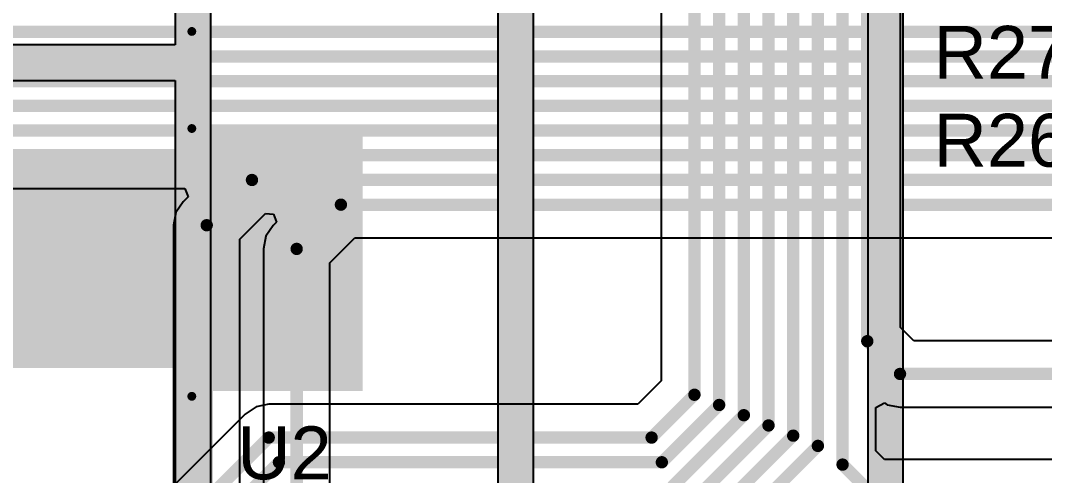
# Model space of a CAD drawing. Header units: inches. Extents: x -0.14 to 3.84, y -0.14 to 3.05.
# Drawn here: x 1.188 to 1.769, y 1.248 to 1.507 of the extents above; entities that cross this region are included whole.
import ezdxf

# ---------------------------------------------------------------- set-up
doc = ezdxf.new("R2010")
doc.units = ezdxf.units.IN
doc.header["$MEASUREMENT"] = 0
for name, color, linetype in [('Bottom Layer', 5, 'Continuous'), ('Bottom Solder', 6, 'Continuous'), ('Power Layer', 16, 'Continuous'), ('Top Layer', 1, 'Continuous'), ('Top Overlay', 2, 'Continuous'), ('Top Paste', 8, 'Continuous'), ('Top Solder', 216, 'Continuous'), ('Via Holes', 16, 'Continuous')]:
    doc.layers.add(name, color=color, linetype=linetype)
doc.styles.add('Arial', font='', dxfattribs={"height": 0.2})
doc.styles.get('Arial').set_extended_font_data('Arial')

# ---------------------------------------------------------------- blocks, each defined once
blk = doc.blocks.new('SOT_223_6__29')
at = {"layer": 'Top Layer'}
for points in [[(-0.0689, 0.16535), (0.0689, 0.16535), (0.0689, 0.07874), (-0.0689, 0.07874)], [(-0.11083, -0.07972), (-0.08917, -0.07972), (-0.08917, -0.16437), (-0.11083, -0.16437)], [(-0.06083, -0.07972), (-0.03917, -0.07972), (-0.03917, -0.16437), (-0.06083, -0.16437)], [(-0.01083, -0.07972), (0.01083, -0.07972), (0.01083, -0.16437), (-0.01083, -0.16437)], [(0.03917, -0.07972), (0.06083, -0.07972), (0.06083, -0.16437), (0.03917, -0.16437)], [(0.08917, -0.07972), (0.11083, -0.07972), (0.11083, -0.16437), (0.08917, -0.16437)]]:
    blk.add_hatch(color=1, dxfattribs=at).paths.add_polyline_path(points)
at = {"layer": 'Top Paste'}
for points in [[(-0.0689, 0.16535), (0.0689, 0.16535), (0.0689, 0.07874), (-0.0689, 0.07874)], [(-0.11083, -0.07972), (-0.08917, -0.07972), (-0.08917, -0.16437), (-0.11083, -0.16437)], [(-0.06083, -0.07972), (-0.03917, -0.07972), (-0.03917, -0.16437), (-0.06083, -0.16437)], [(-0.01083, -0.07972), (0.01083, -0.07972), (0.01083, -0.16437), (-0.01083, -0.16437)], [(0.03917, -0.07972), (0.06083, -0.07972), (0.06083, -0.16437), (0.03917, -0.16437)], [(0.08917, -0.07972), (0.11083, -0.07972), (0.11083, -0.16437), (0.08917, -0.16437)]]:
    blk.add_hatch(color=8, dxfattribs=at).paths.add_polyline_path(points)
at = {"layer": 'Top Solder'}
for points in [[(-0.0729, 0.16935), (0.0729, 0.16935), (0.0729, 0.07474), (-0.0729, 0.07474)], [(-0.11483, -0.07572), (-0.08517, -0.07572), (-0.08517, -0.16837), (-0.11483, -0.16837)], [(-0.06483, -0.07572), (-0.03517, -0.07572), (-0.03517, -0.16837), (-0.06483, -0.16837)], [(-0.01483, -0.07572), (0.01483, -0.07572), (0.01483, -0.16837), (-0.01483, -0.16837)], [(0.03517, -0.07572), (0.06483, -0.07572), (0.06483, -0.16837), (0.03517, -0.16837)], [(0.08517, -0.07572), (0.11483, -0.07572), (0.11483, -0.16837), (0.08517, -0.16837)]]:
    blk.add_hatch(color=216, dxfattribs=at).paths.add_polyline_path(points)
at = {"layer": 'Top Overlay'}
for points in [[(-0.131, -0.07374, 0.005, 0.005, 0), (-0.131, 0.07243, 0.005, 0.005, 0)], [(-0.07594, 0.07243, 0.005, 0.005, 0), (-0.131, 0.07243, 0.005, 0.005, 0)], [(0.131, 0.07243, 0.005, 0.005, 0), (0.07593, 0.07243, 0.005, 0.005, 0)], [(0.131, -0.07374, 0.005, 0.005, 0), (0.131, 0.07243, 0.005, 0.005, 0)], [(-0.11776, -0.07374, 0.005, 0.005, 0), (-0.131, -0.07374, 0.005, 0.005, 0)], [(0.131, -0.07374, 0.005, 0.005, 0), (0.11776, -0.07374, 0.005, 0.005, 0)], [(-0.10376, -0.17767, 0.00787, 0.00787, 0), (-0.09876, -0.17267, 0.00787, 0.00787, 0)], [(-0.09376, -0.17767, 0.00787, 0.00787, 0), (-0.10376, -0.17767, 0.00787, 0.00787, 0)], [(-0.09376, -0.17767, 0.00787, 0.00787, 0), (-0.09876, -0.17267, 0.00787, 0.00787, 0)]]:
    blk.add_lwpolyline(points, format="xyseb", dxfattribs=at)
for points in [[(-0.13225, 0.07243, 0.0025, 0.0025, 1), (-0.12975, 0.07243, 0.0025, 0.0025, 1)], [(-0.13225, 0.07243, 0.0025, 0.0025, 1), (-0.12975, 0.07243, 0.0025, 0.0025, 1)], [(-0.07719, 0.07243, 0.0025, 0.0025, 1), (-0.07469, 0.07243, 0.0025, 0.0025, 1)], [(0.07468, 0.07243, 0.0025, 0.0025, 1), (0.07718, 0.07243, 0.0025, 0.0025, 1)], [(0.12975, 0.07243, 0.0025, 0.0025, 1), (0.13225, 0.07243, 0.0025, 0.0025, 1)], [(0.12975, 0.07243, 0.0025, 0.0025, 1), (0.13225, 0.07243, 0.0025, 0.0025, 1)], [(-0.13225, -0.07374, 0.0025, 0.0025, 1), (-0.12975, -0.07374, 0.0025, 0.0025, 1)], [(-0.13225, -0.07374, 0.0025, 0.0025, 1), (-0.12975, -0.07374, 0.0025, 0.0025, 1)], [(-0.11901, -0.07374, 0.0025, 0.0025, 1), (-0.11651, -0.07374, 0.0025, 0.0025, 1)], [(0.11651, -0.07374, 0.0025, 0.0025, 1), (0.11901, -0.07374, 0.0025, 0.0025, 1)], [(0.12975, -0.07374, 0.0025, 0.0025, 1), (0.13225, -0.07374, 0.0025, 0.0025, 1)], [(0.12975, -0.07374, 0.0025, 0.0025, 1), (0.13225, -0.07374, 0.0025, 0.0025, 1)], [(-0.10573, -0.17767, 0.00394, 0.00394, 1), (-0.10179, -0.17767, 0.00394, 0.00394, 1)], [(-0.10573, -0.17767, 0.00394, 0.00394, 1), (-0.10179, -0.17767, 0.00394, 0.00394, 1)], [(-0.10073, -0.17267, 0.00394, 0.00394, 1), (-0.09679, -0.17267, 0.00394, 0.00394, 1)], [(-0.10073, -0.17267, 0.00394, 0.00394, 1), (-0.09679, -0.17267, 0.00394, 0.00394, 1)], [(-0.09573, -0.17767, 0.00394, 0.00394, 1), (-0.09179, -0.17767, 0.00394, 0.00394, 1)], [(-0.09573, -0.17767, 0.00394, 0.00394, 1), (-0.09179, -0.17767, 0.00394, 0.00394, 1)]]:
    blk.add_lwpolyline(points, format="xyseb", close=True, dxfattribs=at)

msp = doc.modelspace()

# ---------------------------------------------------------------- hatches: boundary and pattern name
at = {"layer": 'Bottom Layer'}
h = msp.add_hatch(color=5, dxfattribs=at)
edge = h.paths.add_edge_path()
edge.add_arc((1.209, 1.388), 0.01181, 0, 360)
h = msp.add_hatch(color=5, dxfattribs=at)
edge = h.paths.add_edge_path()
edge.add_arc((1.248, 1.388), 0.01181, 0, 360)
h = msp.add_hatch(color=5, dxfattribs=at)
edge = h.paths.add_edge_path()
edge.add_arc((1.209, 1.348), 0.01181, 0, 360)
h = msp.add_hatch(color=5, dxfattribs=at)
edge = h.paths.add_edge_path()
edge.add_arc((1.248, 1.348), 0.01181, 0, 360)
at = {"layer": 'Bottom Solder'}
h = msp.add_hatch(color=6, dxfattribs=at)
edge = h.paths.add_edge_path()
edge.add_arc((1.209, 1.388), 0.01581, 0, 360)
h = msp.add_hatch(color=6, dxfattribs=at)
edge = h.paths.add_edge_path()
edge.add_arc((1.248, 1.388), 0.01581, 0, 360)
h = msp.add_hatch(color=6, dxfattribs=at)
edge = h.paths.add_edge_path()
edge.add_arc((1.209, 1.348), 0.01581, 0, 360)
h = msp.add_hatch(color=6, dxfattribs=at)
edge = h.paths.add_edge_path()
edge.add_arc((1.248, 1.348), 0.01581, 0, 360)
at = {"layer": 'Power Layer'}
h = msp.add_hatch(color=16, dxfattribs=at)
edge = h.paths.add_edge_path()
edge.add_arc((1.209, 1.388), 0.02591, 0, 360)
h = msp.add_hatch(color=16, dxfattribs=at)
edge = h.paths.add_edge_path()
edge.add_arc((1.248, 1.388), 0.02591, 0, 360)
h = msp.add_hatch(color=16, dxfattribs=at)
edge = h.paths.add_edge_path()
edge.add_arc((1.209, 1.348), 0.02591, 0, 360)
h = msp.add_hatch(color=16, dxfattribs=at)
edge = h.paths.add_edge_path()
edge.add_arc((1.248, 1.348), 0.02591, 0, 360)
at = {"layer": 'Top Layer'}
for points in [[(1.16229, 1.30944), (1.33492, 1.30944), (1.33492, 1.42901), (1.16229, 1.42901)], [(1.09082, 1.35851), (1.256, 1.35851), (1.256, 1.38016), (1.09082, 1.38016)]]:
    msp.add_hatch(color=1, dxfattribs=at).paths.add_polyline_path(points)
h = msp.add_hatch(color=1, dxfattribs=at)
edge = h.paths.add_edge_path()
edge.add_arc((1.209, 1.388), 0.01181, 0, 360)
h = msp.add_hatch(color=1, dxfattribs=at)
edge = h.paths.add_edge_path()
edge.add_arc((1.248, 1.388), 0.01181, 0, 360)
h = msp.add_hatch(color=1, dxfattribs=at)
edge = h.paths.add_edge_path()
edge.add_arc((1.209, 1.348), 0.01181, 0, 360)
h = msp.add_hatch(color=1, dxfattribs=at)
edge = h.paths.add_edge_path()
edge.add_arc((1.248, 1.348), 0.01181, 0, 360)
at = {"layer": 'Top Solder'}
h = msp.add_hatch(color=216, dxfattribs=at)
edge = h.paths.add_edge_path()
edge.add_arc((1.209, 1.388), 0.01581, 0, 360)
h = msp.add_hatch(color=216, dxfattribs=at)
edge = h.paths.add_edge_path()
edge.add_arc((1.248, 1.388), 0.01581, 0, 360)
h = msp.add_hatch(color=216, dxfattribs=at)
edge = h.paths.add_edge_path()
edge.add_arc((1.209, 1.348), 0.01581, 0, 360)
h = msp.add_hatch(color=216, dxfattribs=at)
edge = h.paths.add_edge_path()
edge.add_arc((1.248, 1.348), 0.01581, 0, 360)
at = {"layer": 'Via Holes'}
h = msp.add_hatch(color=7, dxfattribs=at)
edge = h.paths.add_edge_path()
edge.add_arc((1.209, 1.388), 0.00591, 0, 360)
h = msp.add_hatch(color=7, dxfattribs=at)
edge = h.paths.add_edge_path()
edge.add_arc((1.248, 1.388), 0.00591, 0, 360)
h = msp.add_hatch(color=7, dxfattribs=at)
edge = h.paths.add_edge_path()
edge.add_arc((1.209, 1.348), 0.00591, 0, 360)
h = msp.add_hatch(color=7, dxfattribs=at)
edge = h.paths.add_edge_path()
edge.add_arc((1.248, 1.348), 0.00591, 0, 360)

# ---------------------------------------------------------------- linework, layer by layer
at = {"layer": 'Bottom Layer'}
for p, q in [((1.17024, 1.41122), (1.28133, 1.41122)), ((1.28133, 1.41122), (1.28325, 1.40661)), ((1.28325, 1.40661), (1.28041, 1.40377)), ((1.28041, 1.40377), (1.27632, 1.39765)), ((1.27632, 1.39765), (1.27489, 1.39043)), ((1.31261, 1.38262), (1.32715, 1.39715)), ((1.32715, 1.39715), (1.33155, 1.39672)), ((1.33155, 1.39672), (1.33333, 1.39226)), ((1.27489, 1.39043), (1.27489, 0.58988)), ((1.33141, 1.39034), (1.32732, 1.38422)), ((1.33333, 1.39226), (1.33141, 1.39034)), ((1.31261, 0.58988), (1.31261, 1.38262)), ((1.32732, 1.38422), (1.32589, 1.377)), ((1.36361, 1.36919), (1.37765, 1.38322)), ((1.37765, 1.38322), (1.78106, 1.38322)), ((1.32589, 1.377), (1.32589, 0.5897)), ((1.36361, 0.5897), (1.36361, 1.36919))]:
    msp.add_line(p, q, dxfattribs=at)
for points in [[(1.13343, 1.50009, 0.007, 0.007, 0), (1.83011, 1.50009, 0.007, 0.007, 0)], [(1.13923, 1.48609, 0.007, 0.007, 0), (1.82432, 1.48609, 0.007, 0.007, 0)], [(1.14503, 1.47209, 0.007, 0.007, 0), (1.81852, 1.47209, 0.007, 0.007, 0)], [(1.15083, 1.45809, 0.007, 0.007, 0), (1.81272, 1.45809, 0.007, 0.007, 0)], [(1.15663, 1.44409, 0.007, 0.007, 0), (1.80692, 1.44409, 0.007, 0.007, 0)], [(1.16243, 1.43009, 0.007, 0.007, 0), (1.80112, 1.43009, 0.007, 0.007, 0)], [(1.29375, 1.39043, 0.007, 0.007, 0), (1.31941, 1.41609, 0.007, 0.007, 0)], [(1.31941, 1.41609, 0.007, 0.007, 0), (1.79467, 1.41609, 0.007, 0.007, 0)], [(1.34475, 1.377, 0.007, 0.007, 0), (1.36984, 1.40209, 0.007, 0.007, 0)], [(1.36984, 1.40209, 0.007, 0.007, 0), (1.78887, 1.40209, 0.007, 0.007, 0)], [(1.29375, 0.57083, 0.007, 0.007, 0), (1.29375, 1.39043, 0.007, 0.007, 0)], [(1.34475, 0.57065, 0.007, 0.007, 0), (1.34475, 1.377, 0.007, 0.007, 0)]]:
    msp.add_lwpolyline(points, format="xyseb", dxfattribs=at)
for points in [[(1.31766, 1.41609, 0.0035, 0.0035, 1), (1.32116, 1.41609, 0.0035, 0.0035, 1)], [(1.31766, 1.41609, 0.0035, 0.0035, 1), (1.32116, 1.41609, 0.0035, 0.0035, 1)], [(1.36809, 1.40209, 0.0035, 0.0035, 1), (1.37159, 1.40209, 0.0035, 0.0035, 1)], [(1.36809, 1.40209, 0.0035, 0.0035, 1), (1.37159, 1.40209, 0.0035, 0.0035, 1)], [(1.292, 1.39043, 0.0035, 0.0035, 1), (1.2955, 1.39043, 0.0035, 0.0035, 1)], [(1.292, 1.39043, 0.0035, 0.0035, 1), (1.2955, 1.39043, 0.0035, 0.0035, 1)], [(1.343, 1.377, 0.0035, 0.0035, 1), (1.3465, 1.377, 0.0035, 0.0035, 1)], [(1.343, 1.377, 0.0035, 0.0035, 1), (1.3465, 1.377, 0.0035, 0.0035, 1)]]:
    msp.add_lwpolyline(points, format="xyseb", close=True, dxfattribs=at)
at = {"layer": 'Power Layer'}
for p, q in [((1.68874, 1.19718), (1.68874, 2.12279)), ((1.66857, 2.11861), (1.66857, 1.193)), ((1.27591, 1.97715), (1.27591, 1.49272)), ((1.479, 1.00429), (1.479, 1.97618)), ((1.29609, 1.50247), (1.29609, 1.97297)), ((1.45883, 1.972), (1.45883, 1.00266)), ((1.29609, 1.48263), (1.29609, 1.50247)), ((1.29609, 1.50247), (1.29609, 1.50247)), ((1.27591, 1.49272), (1.14334, 1.49272)), ((1.29609, 0.67531), (1.29609, 1.48263)), ((1.29609, 1.48263), (1.29609, 1.48263)), ((1.14752, 1.47255), (1.27591, 1.47255)), ((1.27591, 1.47255), (1.27591, 0.6812))]:
    msp.add_line(p, q, dxfattribs=at)
for points in [[(1.67865, 1.193, 0.02, 0.02, 0), (1.67865, 2.12279, 0.02, 0.02, 0)], [(1.286, 0.67531, 0.02, 0.02, 0), (1.286, 1.97715, 0.02, 0.02, 0)], [(1.46891, 0.49104, 0.02, 0.02, 0), (1.46891, 1.97618, 0.02, 0.02, 0)], [(1.286, 1.48263, 0.02, 0.02, 0), (1.286, 1.50247, 0.02, 0.02, 0)], [(1.14334, 1.48263, 0.02, 0.02, 0), (1.286, 1.48263, 0.02, 0.02, 0)]]:
    msp.add_lwpolyline(points, format="xyseb", dxfattribs=at)
for points in [[(1.281, 1.50247, 0.01, 0.01, 1), (1.291, 1.50247, 0.01, 0.01, 1)], [(1.281, 1.48263, 0.01, 0.01, 1), (1.291, 1.48263, 0.01, 0.01, 1)], [(1.281, 1.48263, 0.01, 0.01, 1), (1.291, 1.48263, 0.01, 0.01, 1)]]:
    msp.add_lwpolyline(points, format="xyseb", close=True, dxfattribs=at)
at = {"layer": 'Top Layer'}
for p, q in [((1.55145, 1.90384), (1.55145, 1.3021)), ((1.68717, 1.33247), (1.68717, 1.7204)), ((1.6947, 1.32495), (1.68717, 1.33247)), ((1.80288, 1.32495), (1.6947, 1.32495)), ((1.55145, 1.3021), (1.53821, 1.28886)), ((1.67317, 1.28698), (1.67817, 1.28966)), ((1.67817, 1.28966), (1.67967, 1.28866)), ((1.31558, 1.28334), (1.25777, 1.22553)), ((1.3217, 1.28743), (1.31558, 1.28334)), ((1.32891, 1.28886), (1.3217, 1.28743)), ((1.53821, 1.28886), (1.32891, 1.28886)), ((1.67317, 1.26249), (1.67317, 1.28698)), ((1.67967, 1.28866), (1.68688, 1.28723)), ((1.68688, 1.28723), (1.80288, 1.28723)), ((1.6781, 1.25757), (1.67317, 1.26249)), ((1.90736, 1.25757), (1.6781, 1.25757))]:
    msp.add_line(p, q, dxfattribs=at)
for points in [[(1.57031, 1.29429, 0.007, 0.007, 0), (1.57031, 1.90384, 0.007, 0.007, 0)], [(1.58431, 1.28849, 0.007, 0.007, 0), (1.58431, 1.89804, 0.007, 0.007, 0)], [(1.59831, 1.28269, 0.007, 0.007, 0), (1.59831, 1.89224, 0.007, 0.007, 0)], [(1.61231, 1.27689, 0.007, 0.007, 0), (1.61231, 1.88644, 0.007, 0.007, 0)], [(1.62631, 1.27109, 0.007, 0.007, 0), (1.62631, 1.88064, 0.007, 0.007, 0)], [(1.64031, 1.26529, 0.007, 0.007, 0), (1.64031, 1.87484, 0.007, 0.007, 0)], [(1.65431, 1.25468, 0.007, 0.007, 0), (1.65431, 1.86904, 0.007, 0.007, 0)], [(1.66831, 1.32466, 0.007, 0.007, 0), (1.66831, 1.86324, 0.007, 0.007, 0)], [(1.66831, 1.32466, 0.007, 0.007, 0), (1.68688, 1.30609, 0.007, 0.007, 0)], [(1.68688, 1.30609, 0.007, 0.007, 0), (1.82193, 1.30609, 0.007, 0.007, 0)], [(1.54602, 1.27, 0.007, 0.007, 0), (1.57031, 1.29429, 0.007, 0.007, 0)], [(1.55182, 1.256, 0.007, 0.007, 0), (1.58431, 1.28849, 0.007, 0.007, 0)], [(1.55762, 1.242, 0.007, 0.007, 0), (1.59831, 1.28269, 0.007, 0.007, 0)], [(1.56342, 1.228, 0.007, 0.007, 0), (1.61231, 1.27689, 0.007, 0.007, 0)], [(1.2711, 1.21219, 0.007, 0.007, 0), (1.32891, 1.27, 0.007, 0.007, 0)], [(1.32891, 1.27, 0.007, 0.007, 0), (1.54602, 1.27, 0.007, 0.007, 0)], [(1.56922, 1.214, 0.007, 0.007, 0), (1.62631, 1.27109, 0.007, 0.007, 0)], [(1.57502, 1.2, 0.007, 0.007, 0), (1.64031, 1.26529, 0.007, 0.007, 0)], [(1.2851, 1.20639, 0.007, 0.007, 0), (1.33471, 1.256, 0.007, 0.007, 0)], [(1.33471, 1.256, 0.007, 0.007, 0), (1.55182, 1.256, 0.007, 0.007, 0)], [(1.65431, 1.25468, 0.007, 0.007, 0), (1.67029, 1.2387, 0.007, 0.007, 0)]]:
    msp.add_lwpolyline(points, format="xyseb", dxfattribs=at)
for points in [[(1.66656, 1.32466, 0.0035, 0.0035, 1), (1.67006, 1.32466, 0.0035, 0.0035, 1)], [(1.66656, 1.32466, 0.0035, 0.0035, 1), (1.67006, 1.32466, 0.0035, 0.0035, 1)], [(1.68513, 1.30609, 0.0035, 0.0035, 1), (1.68863, 1.30609, 0.0035, 0.0035, 1)], [(1.68513, 1.30609, 0.0035, 0.0035, 1), (1.68863, 1.30609, 0.0035, 0.0035, 1)], [(1.56856, 1.29429, 0.0035, 0.0035, 1), (1.57206, 1.29429, 0.0035, 0.0035, 1)], [(1.56856, 1.29429, 0.0035, 0.0035, 1), (1.57206, 1.29429, 0.0035, 0.0035, 1)], [(1.58256, 1.28849, 0.0035, 0.0035, 1), (1.58606, 1.28849, 0.0035, 0.0035, 1)], [(1.58256, 1.28849, 0.0035, 0.0035, 1), (1.58606, 1.28849, 0.0035, 0.0035, 1)], [(1.59656, 1.28269, 0.0035, 0.0035, 1), (1.60006, 1.28269, 0.0035, 0.0035, 1)], [(1.59656, 1.28269, 0.0035, 0.0035, 1), (1.60006, 1.28269, 0.0035, 0.0035, 1)], [(1.61056, 1.27689, 0.0035, 0.0035, 1), (1.61406, 1.27689, 0.0035, 0.0035, 1)], [(1.61056, 1.27689, 0.0035, 0.0035, 1), (1.61406, 1.27689, 0.0035, 0.0035, 1)], [(1.32716, 1.27, 0.0035, 0.0035, 1), (1.33066, 1.27, 0.0035, 0.0035, 1)], [(1.32716, 1.27, 0.0035, 0.0035, 1), (1.33066, 1.27, 0.0035, 0.0035, 1)], [(1.54427, 1.27, 0.0035, 0.0035, 1), (1.54777, 1.27, 0.0035, 0.0035, 1)], [(1.54427, 1.27, 0.0035, 0.0035, 1), (1.54777, 1.27, 0.0035, 0.0035, 1)], [(1.62456, 1.27109, 0.0035, 0.0035, 1), (1.62806, 1.27109, 0.0035, 0.0035, 1)], [(1.62456, 1.27109, 0.0035, 0.0035, 1), (1.62806, 1.27109, 0.0035, 0.0035, 1)], [(1.63856, 1.26529, 0.0035, 0.0035, 1), (1.64206, 1.26529, 0.0035, 0.0035, 1)], [(1.63856, 1.26529, 0.0035, 0.0035, 1), (1.64206, 1.26529, 0.0035, 0.0035, 1)], [(1.33296, 1.256, 0.0035, 0.0035, 1), (1.33646, 1.256, 0.0035, 0.0035, 1)], [(1.33296, 1.256, 0.0035, 0.0035, 1), (1.33646, 1.256, 0.0035, 0.0035, 1)], [(1.55007, 1.256, 0.0035, 0.0035, 1), (1.55357, 1.256, 0.0035, 0.0035, 1)], [(1.55007, 1.256, 0.0035, 0.0035, 1), (1.55357, 1.256, 0.0035, 0.0035, 1)], [(1.65256, 1.25468, 0.0035, 0.0035, 1), (1.65606, 1.25468, 0.0035, 0.0035, 1)], [(1.65256, 1.25468, 0.0035, 0.0035, 1), (1.65606, 1.25468, 0.0035, 0.0035, 1)]]:
    msp.add_lwpolyline(points, format="xyseb", close=True, dxfattribs=at)

# ---------------------------------------------------------------- block references
at = {"rotation": 270}
msp.add_blockref('SOT_223_6__29', (1.21287, 1.36934), dxfattribs=at)

# ---------------------------------------------------------------- texts
at = {"layer": 'Top Overlay', "style": 'Arial'}
for s, p in [('R27', (1.70589, 1.47347)), ('R26', (1.70589, 1.42363)), ('U2', (1.31102, 1.24634))]:
    msp.add_text(s, height=0.03, dxfattribs=at).set_placement(p)

doc.saveas('drawing.dxf')
